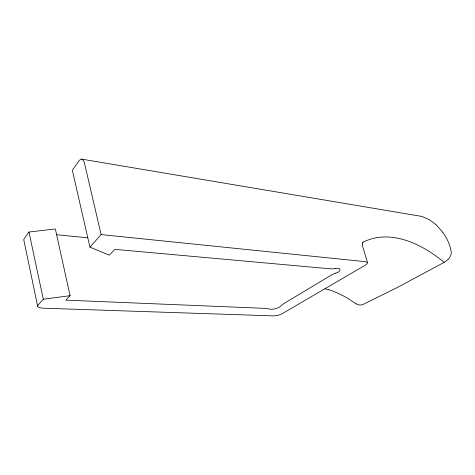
<?xml version="1.0" encoding="UTF-8"?>
<svg xmlns="http://www.w3.org/2000/svg" width="475" height="475" viewBox="0 0 475 475"><rect width="100%" height="100%" fill="white"/><g stroke="black" fill="none" stroke-linecap="round" stroke-linejoin="round"><path stroke-width="0.71" d="M362.49 244.542L362.496 244.376A6.828 6.377 -16.5 0 1 362.74 242.737M362.746 242.737L362.9 242.303M335.855 273.095A29.165 26.891 -8.2 0 0 330.737 275.429L283.041 304.071A13.995 12.92 0 0 0 282.411 304.469L279.627 307.034L276.551 308.4A19.79 18.489 2.4 0 1 273.345 309.136L270.299 309.29L266.897 308.501A14.968 13.805 3.9 0 0 265.347 308.37L65.782 300.147L70.08 295.699L55.349 228.956L28.969 232.02L24.071 238.99A2.149 1.942 36.8 0 0 23.774 239.786L37.656 306.227L38.362 307.129L39.651 307.711L42.94 308.186L273.428 315.887L276.616 315.62A20.063 18.691 2.2 0 0 278.469 315.204L281.901 313.85L366.409 264.527L367.573 262.788L362.977 247.6A13.502 12.576 -17.2 0 1 362.585 245.854L362.567 245.7A10.705 9.981 -16.9 0 1 362.508 245.076L362.496 244.72M70.08 295.699L43.308 299.22L38.059 305.087A2.458 2.191 29.9 0 0 37.757 305.52M335.475 268.535A24.801 23.376 -11.4 0 1 330.048 268.779L114.914 249.369L109.309 255.158L89.929 247.119L101.127 234.597L365.56 261.689L367.549 262.663M447.943 259.635L448.335 259.237A12.178 11.091 -21.4 0 0 449.362 258.026L450.846 255.17A9.417 8.568 -21.4 0 0 450.995 254.677L451.108 254.161A8.936 8.128 -21.4 0 0 451.155 251.477C449.896 244.31 447.017 238.236 442.86 232.364M447.806 259.76L444.22 262.301M362.924 242.25C390.646 228.303 422.441 244.316 444.167 262.331L398.044 287.137L363.084 304.439A7.374 6.775 -9.9 0 1 359.617 304.992L359.153 304.926M335.843 273.072C341.234 271.92 341.804 267.14 335.481 268.571M56.626 234.739L87.792 237.803M81.748 159.143L419.835 216.083A24.13 22.236 -21.3 0 1 422.697 216.754L429.442 219.753L435.961 224.61M358.839 304.873L358.643 304.837A6.775 6.223 -9.9 0 1 356.149 303.757M324.936 288.776L328.718 289.827M436.145 224.776L442.813 232.299M101.127 234.597L84.413 162.883L83.345 160.384L81.89 159.178A1.746 1.627 45 0 0 81.201 159.119L79.325 160.396L72.337 170.329L89.929 247.119M28.969 232.02L43.308 299.22M328.789 289.649A93.361 84.146 1 0 1 355.995 303.863M37.644 306.233A1.324 1.182 30 0 1 37.768 305.526"/></g></svg>
